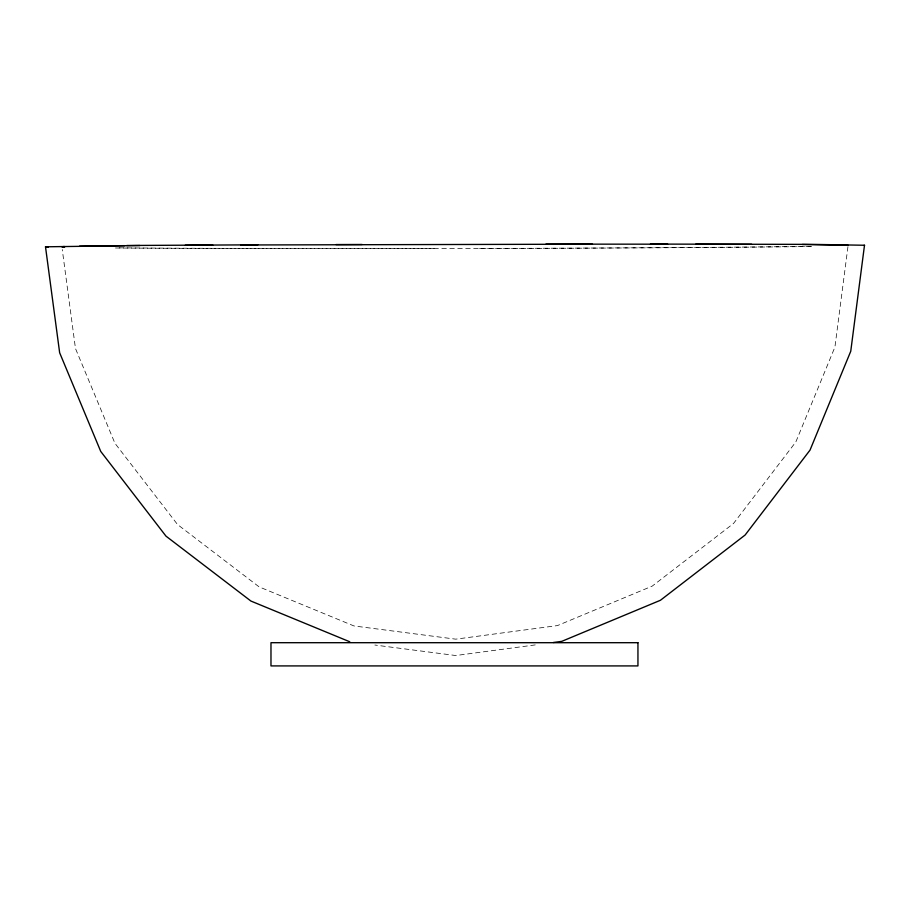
<?xml version="1.0" encoding="UTF-8"?>
<svg xmlns="http://www.w3.org/2000/svg" width="910" height="910" viewBox="0 0 910 910"><rect width="100%" height="100%" fill="white"/><g stroke="black" fill="none" stroke-linecap="round" stroke-linejoin="round"><path stroke-width="0.68" stroke-dasharray="4.55 3.41" d="M847.949 246.701L834.925 347.074L795.829 441.964L733.505 523.5L652.208 586.12L557.466 625.58L455.751 639.161L353.979 625.955L259.088 586.859L177.552 524.547L114.922 443.25L75.473 348.507L62.267 249.567M535.239 644.906L455.774 655.53L374.863 645.031M810.435 246.337A826.633 3.208 -0.1 0 1 753.707 246.974A608.824 2.355 -0.1 0 1 598.666 247.998A289.448 1.126 -0.1 0 1 478.592 248.453M119.153 247.85A826.633 3.208 -0.1 0 0 157.976 248.1A608.824 2.355 -0.1 0 0 313.836 248.532A289.448 1.126 -0.1 0 0 434.161 248.532M115.468 247.986A861.076 3.333 -0.1 0 0 145.6 248.168A634.19 2.457 -0.1 0 0 307.944 248.623A301.517 1.172 -0.1 0 0 433.285 248.623L479.57 248.532A301.517 1.172 -0.1 0 0 604.649 248.066A634.19 2.457 -0.1 0 0 766.14 246.997A861.076 3.333 -0.1 0 0 811.686 246.519"/><path stroke-width="1.36" d="M650.411 244.085L812.789 244.38L864.5 245.256L850.748 351.271L810.025 450.109L745.108 535.034L660.421 600.282L561.732 641.368L553.36 642.494M349.759 641.778L250.921 601.055L165.984 536.138L100.748 451.451L59.65 352.762L45.5 246.803L139.901 245.541M64.36 246.474L61.891 246.781A826.633 3.208 -0.1 0 0 64.644 247.042M79.591 246.155L124.704 245.643M126.763 245.495L257.826 244.824M185.265 245.245L212.815 245.108M240.706 244.983L592.467 244.187M336.017 244.551L362.146 244.483M545.932 244.13L667.678 244.187M695.649 244.198L751.637 244.301M802.347 244.494L848.131 245.302M48.378 247.065A861.076 3.333 -0.1 0 1 45.5 246.803M864.5 245.256A861.076 3.333 -0.1 0 1 863.92 245.393M637.944 642.699L270.975 642.699L270.975 665.915L637.944 665.915L637.944 642.699"/></g></svg>
